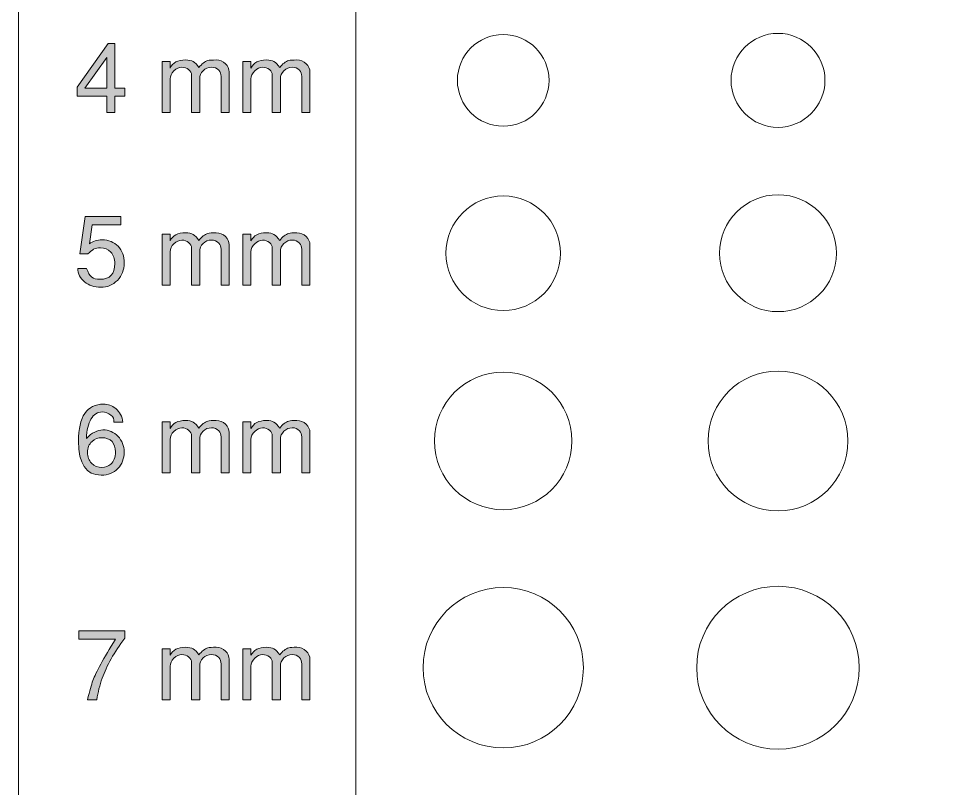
# Model space of a CAD drawing. Header units: inches. Extents: x 1.04 to 10.11, y -6.95 to -1.5.
# Drawn here: x 4.639 to 6.24, y -4.043 to -2.721 of the extents above; entities that cross this region are included whole.
import ezdxf

# ---------------------------------------------------------------- set-up
doc = ezdxf.new("R2010")
doc.units = ezdxf.units.IN
doc.header["$MEASUREMENT"] = 0
doc.layers.add('Layer 1', color=7, linetype='Continuous')

# ---------------------------------------------------------------- blocks, each defined once
blk = doc.blocks.new('block 162')
at = {"layer": 'Layer 1', "true_color": 0xed1f24}
h = blk.add_hatch(color=240, dxfattribs=at)
h.dxf.hatch_style = 2
h.paths.add_polyline_path([(4.8215, -2.8537), (4.8044, -2.8537), (4.8044, -2.8816), (4.7904, -2.8816), (4.7904, -2.8537), (4.7395, -2.8537), (4.7395, -2.8382), (4.7932, -2.7634), (4.8044, -2.7634), (4.8044, -2.8399), (4.8215, -2.8399)])
h.paths.add_polyline_path([(4.7904, -2.8399), (4.7904, -2.7871), (4.7529, -2.8399)])
h = blk.add_hatch(color=240, dxfattribs=at)
h.dxf.hatch_style = 2
edge = h.paths.add_edge_path()
edge.add_spline(control_points=[(5.0009, -2.8816), (5.0009, -2.8816), (4.9869, -2.8816), (4.9869, -2.8816), (4.9869, -2.8816), (4.9869, -2.8197), (4.9869, -2.8197), (4.9869, -2.8157), (4.9855, -2.8122), (4.9829, -2.8092), (4.9797, -2.8058), (4.9756, -2.8041), (4.9705, -2.8041), (4.9648, -2.8041), (4.9599, -2.806), (4.956, -2.81), (4.9521, -2.8139), (4.9502, -2.8186), (4.9502, -2.8239), (4.9502, -2.8239), (4.9502, -2.8816), (4.9502, -2.8816), (4.9502, -2.8816), (4.9362, -2.8816), (4.9362, -2.8816), (4.9362, -2.8816), (4.9362, -2.8177), (4.9362, -2.8177), (4.9362, -2.814), (4.9345, -2.8109), (4.9312, -2.8081), (4.9279, -2.8054), (4.924, -2.8041), (4.9195, -2.8041), (4.9149, -2.8041), (4.9104, -2.8061), (4.906, -2.8103), (4.9017, -2.8145), (4.8995, -2.8191), (4.8995, -2.8242), (4.8995, -2.8242), (4.8995, -2.8816), (4.8995, -2.8816), (4.8995, -2.8816), (4.8855, -2.8816), (4.8855, -2.8816), (4.8855, -2.8816), (4.8855, -2.7941), (4.8855, -2.7941), (4.8855, -2.7941), (4.8995, -2.7941), (4.8995, -2.7941), (4.8995, -2.7941), (4.8995, -2.8054), (4.8995, -2.8054), (4.9038, -2.7962), (4.9126, -2.7916), (4.9262, -2.7916), (4.9315, -2.7916), (4.9358, -2.7925), (4.9391, -2.7944), (4.9424, -2.7963), (4.9456, -2.7997), (4.9489, -2.8046), (4.9535, -2.7982), (4.9588, -2.7942), (4.9645, -2.7926), (4.9669, -2.7919), (4.9715, -2.7916), (4.9785, -2.7916), (4.9848, -2.7916), (4.99, -2.7937), (4.9944, -2.798), (4.9987, -2.8023), (5.0009, -2.8069), (5.0009, -2.8121), (5.0009, -2.8121), (5.0009, -2.8816), (5.0009, -2.8816)], knot_values=[0, 0, 0, 0, 1, 1, 1, 2, 2, 2, 3, 3, 3, 4, 4, 4, 5, 5, 5, 6, 6, 6, 7, 7, 7, 8, 8, 8, 9, 9, 9, 10, 10, 10, 11, 11, 11, 12, 12, 12, 13, 13, 13, 14, 14, 14, 15, 15, 15, 16, 16, 16, 17, 17, 17, 18, 18, 18, 19, 19, 19, 20, 20, 20, 21, 21, 21, 22, 22, 22, 23, 23, 23, 24, 24, 24, 25, 25, 25, 26, 26, 26, 26], degree=3, periodic=1)
h = blk.add_hatch(color=240, dxfattribs=at)
h.dxf.hatch_style = 2
edge = h.paths.add_edge_path()
edge.add_spline(control_points=[(5.1397, -2.8816), (5.1397, -2.8816), (5.1257, -2.8816), (5.1257, -2.8816), (5.1257, -2.8816), (5.1257, -2.8197), (5.1257, -2.8197), (5.1257, -2.8157), (5.1244, -2.8122), (5.1217, -2.8092), (5.1186, -2.8058), (5.1145, -2.8041), (5.1094, -2.8041), (5.1036, -2.8041), (5.0988, -2.806), (5.0949, -2.81), (5.091, -2.8139), (5.089, -2.8186), (5.089, -2.8239), (5.089, -2.8239), (5.089, -2.8816), (5.089, -2.8816), (5.089, -2.8816), (5.075, -2.8816), (5.075, -2.8816), (5.075, -2.8816), (5.075, -2.8177), (5.075, -2.8177), (5.075, -2.814), (5.0734, -2.8109), (5.07, -2.8081), (5.0667, -2.8054), (5.0628, -2.8041), (5.0584, -2.8041), (5.0537, -2.8041), (5.0492, -2.8061), (5.0449, -2.8103), (5.0405, -2.8145), (5.0384, -2.8191), (5.0384, -2.8242), (5.0384, -2.8242), (5.0384, -2.8816), (5.0384, -2.8816), (5.0384, -2.8816), (5.0244, -2.8816), (5.0244, -2.8816), (5.0244, -2.8816), (5.0244, -2.7941), (5.0244, -2.7941), (5.0244, -2.7941), (5.0384, -2.7941), (5.0384, -2.7941), (5.0384, -2.7941), (5.0384, -2.8054), (5.0384, -2.8054), (5.0426, -2.7962), (5.0515, -2.7916), (5.065, -2.7916), (5.0704, -2.7916), (5.0747, -2.7925), (5.0779, -2.7944), (5.0812, -2.7963), (5.0845, -2.7997), (5.0877, -2.8046), (5.0924, -2.7982), (5.0976, -2.7942), (5.1034, -2.7926), (5.1057, -2.7919), (5.1104, -2.7916), (5.1174, -2.7916), (5.1236, -2.7916), (5.1289, -2.7937), (5.1332, -2.798), (5.1375, -2.8023), (5.1397, -2.8069), (5.1397, -2.8121), (5.1397, -2.8121), (5.1397, -2.8816), (5.1397, -2.8816)], knot_values=[0, 0, 0, 0, 1, 1, 1, 2, 2, 2, 3, 3, 3, 4, 4, 4, 5, 5, 5, 6, 6, 6, 7, 7, 7, 8, 8, 8, 9, 9, 9, 10, 10, 10, 11, 11, 11, 12, 12, 12, 13, 13, 13, 14, 14, 14, 15, 15, 15, 16, 16, 16, 17, 17, 17, 18, 18, 18, 19, 19, 19, 20, 20, 20, 21, 21, 21, 22, 22, 22, 23, 23, 23, 24, 24, 24, 25, 25, 25, 26, 26, 26, 26], degree=3, periodic=1)
at = {"layer": 'Layer 1', "lineweight": 0}
for points in [[(4.8215, -2.8537), (4.8044, -2.8537), (4.8044, -2.8816), (4.7904, -2.8816), (4.7904, -2.8537), (4.7395, -2.8537), (4.7395, -2.8382), (4.7932, -2.7634), (4.8044, -2.7634), (4.8044, -2.8399), (4.8215, -2.8399), (4.8215, -2.8537)], [(4.7904, -2.8399), (4.7904, -2.7871), (4.7529, -2.8399), (4.7904, -2.8399)]]:
    blk.add_lwpolyline(points, dxfattribs=at)
for points in [[(5.0009, -2.8816), (5.0009, -2.8816), (4.9869, -2.8816), (4.9869, -2.8816), (4.9869, -2.8816), (4.9869, -2.8197), (4.9869, -2.8197), (4.9869, -2.8157), (4.9855, -2.8122), (4.9829, -2.8092), (4.9797, -2.8058), (4.9756, -2.8041), (4.9705, -2.8041), (4.9648, -2.8041), (4.9599, -2.806), (4.956, -2.81), (4.9521, -2.8139), (4.9502, -2.8186), (4.9502, -2.8239), (4.9502, -2.8239), (4.9502, -2.8816), (4.9502, -2.8816), (4.9502, -2.8816), (4.9362, -2.8816), (4.9362, -2.8816), (4.9362, -2.8816), (4.9362, -2.8177), (4.9362, -2.8177), (4.9362, -2.814), (4.9345, -2.8109), (4.9312, -2.8081), (4.9279, -2.8054), (4.924, -2.8041), (4.9195, -2.8041), (4.9149, -2.8041), (4.9104, -2.8061), (4.906, -2.8103), (4.9017, -2.8145), (4.8995, -2.8191), (4.8995, -2.8242), (4.8995, -2.8242), (4.8995, -2.8816), (4.8995, -2.8816), (4.8995, -2.8816), (4.8855, -2.8816), (4.8855, -2.8816), (4.8855, -2.8816), (4.8855, -2.7941), (4.8855, -2.7941), (4.8855, -2.7941), (4.8995, -2.7941), (4.8995, -2.7941), (4.8995, -2.7941), (4.8995, -2.8054), (4.8995, -2.8054), (4.9038, -2.7962), (4.9126, -2.7916), (4.9262, -2.7916), (4.9315, -2.7916), (4.9358, -2.7925), (4.9391, -2.7944), (4.9424, -2.7963), (4.9456, -2.7997), (4.9489, -2.8046), (4.9535, -2.7982), (4.9588, -2.7942), (4.9645, -2.7926), (4.9669, -2.7919), (4.9715, -2.7916), (4.9785, -2.7916), (4.9848, -2.7916), (4.99, -2.7937), (4.9944, -2.798), (4.9987, -2.8023), (5.0009, -2.8069), (5.0009, -2.8121), (5.0009, -2.8121), (5.0009, -2.8816), (5.0009, -2.8816)], [(5.1397, -2.8816), (5.1397, -2.8816), (5.1257, -2.8816), (5.1257, -2.8816), (5.1257, -2.8816), (5.1257, -2.8197), (5.1257, -2.8197), (5.1257, -2.8157), (5.1244, -2.8122), (5.1217, -2.8092), (5.1186, -2.8058), (5.1145, -2.8041), (5.1094, -2.8041), (5.1036, -2.8041), (5.0988, -2.806), (5.0949, -2.81), (5.091, -2.8139), (5.089, -2.8186), (5.089, -2.8239), (5.089, -2.8239), (5.089, -2.8816), (5.089, -2.8816), (5.089, -2.8816), (5.075, -2.8816), (5.075, -2.8816), (5.075, -2.8816), (5.075, -2.8177), (5.075, -2.8177), (5.075, -2.814), (5.0734, -2.8109), (5.07, -2.8081), (5.0667, -2.8054), (5.0628, -2.8041), (5.0584, -2.8041), (5.0537, -2.8041), (5.0492, -2.8061), (5.0449, -2.8103), (5.0405, -2.8145), (5.0384, -2.8191), (5.0384, -2.8242), (5.0384, -2.8242), (5.0384, -2.8816), (5.0384, -2.8816), (5.0384, -2.8816), (5.0244, -2.8816), (5.0244, -2.8816), (5.0244, -2.8816), (5.0244, -2.7941), (5.0244, -2.7941), (5.0244, -2.7941), (5.0384, -2.7941), (5.0384, -2.7941), (5.0384, -2.7941), (5.0384, -2.8054), (5.0384, -2.8054), (5.0426, -2.7962), (5.0515, -2.7916), (5.065, -2.7916), (5.0704, -2.7916), (5.0747, -2.7925), (5.0779, -2.7944), (5.0812, -2.7963), (5.0845, -2.7997), (5.0877, -2.8046), (5.0924, -2.7982), (5.0976, -2.7942), (5.1034, -2.7926), (5.1057, -2.7919), (5.1104, -2.7916), (5.1174, -2.7916), (5.1236, -2.7916), (5.1289, -2.7937), (5.1332, -2.798), (5.1375, -2.8023), (5.1397, -2.8069), (5.1397, -2.8121), (5.1397, -2.8121), (5.1397, -2.8816), (5.1397, -2.8816)]]:
    blk.add_open_spline(points, degree=3, knots=[0, 0, 0, 0, 1, 1, 1, 2, 2, 2, 3, 3, 3, 4, 4, 4, 5, 5, 5, 6, 6, 6, 7, 7, 7, 8, 8, 8, 9, 9, 9, 10, 10, 10, 11, 11, 11, 12, 12, 12, 13, 13, 13, 14, 14, 14, 15, 15, 15, 16, 16, 16, 17, 17, 17, 18, 18, 18, 19, 19, 19, 20, 20, 20, 21, 21, 21, 22, 22, 22, 23, 23, 23, 24, 24, 24, 25, 25, 25, 26, 26, 26, 26], dxfattribs=at)
blk = doc.blocks.new('block 161')
at = {"layer": 'Layer 1'}
blk.add_blockref('block 162', (0, 0), dxfattribs=at)
blk = doc.blocks.new('block 163')
at = {"layer": 'Layer 1', "lineweight": 0}
blk.add_open_spline([(6.0249, -2.8266), (6.0249, -2.7821), (5.9887, -2.7459), (5.9442, -2.7459), (5.8996, -2.7459), (5.8635, -2.7821), (5.8635, -2.8266), (5.8635, -2.8712), (5.8996, -2.9073), (5.9442, -2.9073), (5.9887, -2.9073), (6.0249, -2.8712), (6.0249, -2.8266)], degree=3, knots=[0, 0, 0, 0, 1, 1, 1, 2, 2, 2, 3, 3, 3, 4, 4, 4, 4], dxfattribs=at)
blk = doc.blocks.new('block 164')
at = {"layer": 'Layer 1', "lineweight": 0}
blk.add_open_spline([(5.5506, -2.8266), (5.5506, -2.7831), (5.5154, -2.7479), (5.4719, -2.7479), (5.4284, -2.7479), (5.3932, -2.7831), (5.3932, -2.8266), (5.3932, -2.8701), (5.4284, -2.9054), (5.4719, -2.9054), (5.5154, -2.9054), (5.5506, -2.8701), (5.5506, -2.8266)], degree=3, knots=[0, 0, 0, 0, 1, 1, 1, 2, 2, 2, 3, 3, 3, 4, 4, 4, 4], dxfattribs=at)
blk = doc.blocks.new('block 174')
at = {"layer": 'Layer 1', "true_color": 0xed1f24}
h = blk.add_hatch(color=240, dxfattribs=at)
h.dxf.hatch_style = 2
edge = h.paths.add_edge_path()
edge.add_spline(control_points=[(4.8205, -3.1406), (4.8205, -3.1522), (4.8166, -3.162), (4.8088, -3.1701), (4.801, -3.1781), (4.7915, -3.1821), (4.7804, -3.1821), (4.7691, -3.1821), (4.7598, -3.179), (4.7524, -3.1728), (4.7449, -3.1666), (4.741, -3.1588), (4.7407, -3.1495), (4.7407, -3.1495), (4.7557, -3.1495), (4.7557, -3.1495), (4.7583, -3.1568), (4.7612, -3.1618), (4.7646, -3.1644), (4.768, -3.167), (4.7729, -3.1683), (4.7792, -3.1683), (4.7959, -3.1683), (4.8042, -3.1592), (4.8042, -3.141), (4.8042, -3.133), (4.8019, -3.1265), (4.7974, -3.1216), (4.7928, -3.1166), (4.787, -3.1141), (4.78, -3.1141), (4.7753, -3.1141), (4.7712, -3.115), (4.7679, -3.1168), (4.7652, -3.1181), (4.7618, -3.1208), (4.7577, -3.1248), (4.7577, -3.1248), (4.7444, -3.1248), (4.7444, -3.1248), (4.7444, -3.1248), (4.7534, -3.0603), (4.7534, -3.0603), (4.7534, -3.0603), (4.8145, -3.0603), (4.8145, -3.0603), (4.8145, -3.0603), (4.8145, -3.075), (4.8145, -3.075), (4.8145, -3.075), (4.7653, -3.075), (4.7653, -3.075), (4.7653, -3.075), (4.7606, -3.1076), (4.7606, -3.1076), (4.7663, -3.1029), (4.7736, -3.1005), (4.7824, -3.1005), (4.7938, -3.1005), (4.803, -3.1042), (4.81, -3.1116), (4.817, -3.119), (4.8205, -3.1286), (4.8205, -3.1406)], knot_values=[0, 0, 0, 0, 1, 1, 1, 2, 2, 2, 3, 3, 3, 4, 4, 4, 5, 5, 5, 6, 6, 6, 7, 7, 7, 8, 8, 8, 9, 9, 9, 10, 10, 10, 11, 11, 11, 12, 12, 12, 13, 13, 13, 14, 14, 14, 15, 15, 15, 16, 16, 16, 17, 17, 17, 18, 18, 18, 19, 19, 19, 20, 20, 20, 21, 21, 21, 21], degree=3, periodic=1)
h = blk.add_hatch(color=240, dxfattribs=at)
h.dxf.hatch_style = 2
edge = h.paths.add_edge_path()
edge.add_spline(control_points=[(5.0009, -3.1785), (5.0009, -3.1785), (4.9869, -3.1785), (4.9869, -3.1785), (4.9869, -3.1785), (4.9869, -3.1166), (4.9869, -3.1166), (4.9869, -3.1126), (4.9855, -3.1091), (4.9829, -3.1061), (4.9797, -3.1027), (4.9756, -3.101), (4.9705, -3.101), (4.9648, -3.101), (4.9599, -3.1029), (4.956, -3.1069), (4.9521, -3.1108), (4.9502, -3.1155), (4.9502, -3.1208), (4.9502, -3.1208), (4.9502, -3.1785), (4.9502, -3.1785), (4.9502, -3.1785), (4.9362, -3.1785), (4.9362, -3.1785), (4.9362, -3.1785), (4.9362, -3.1146), (4.9362, -3.1146), (4.9362, -3.111), (4.9345, -3.1078), (4.9312, -3.105), (4.9279, -3.1023), (4.924, -3.101), (4.9195, -3.101), (4.9149, -3.101), (4.9104, -3.1031), (4.906, -3.1072), (4.9017, -3.1114), (4.8995, -3.116), (4.8995, -3.1211), (4.8995, -3.1211), (4.8995, -3.1785), (4.8995, -3.1785), (4.8995, -3.1785), (4.8855, -3.1785), (4.8855, -3.1785), (4.8855, -3.1785), (4.8855, -3.091), (4.8855, -3.091), (4.8855, -3.091), (4.8995, -3.091), (4.8995, -3.091), (4.8995, -3.091), (4.8995, -3.1023), (4.8995, -3.1023), (4.9038, -3.0931), (4.9126, -3.0885), (4.9262, -3.0885), (4.9315, -3.0885), (4.9358, -3.0894), (4.9391, -3.0913), (4.9424, -3.0932), (4.9456, -3.0966), (4.9489, -3.1015), (4.9535, -3.0951), (4.9588, -3.0911), (4.9645, -3.0895), (4.9669, -3.0888), (4.9715, -3.0885), (4.9785, -3.0885), (4.9848, -3.0885), (4.99, -3.0906), (4.9944, -3.0949), (4.9987, -3.0992), (5.0009, -3.1039), (5.0009, -3.109), (5.0009, -3.109), (5.0009, -3.1785), (5.0009, -3.1785)], knot_values=[0, 0, 0, 0, 1, 1, 1, 2, 2, 2, 3, 3, 3, 4, 4, 4, 5, 5, 5, 6, 6, 6, 7, 7, 7, 8, 8, 8, 9, 9, 9, 10, 10, 10, 11, 11, 11, 12, 12, 12, 13, 13, 13, 14, 14, 14, 15, 15, 15, 16, 16, 16, 17, 17, 17, 18, 18, 18, 19, 19, 19, 20, 20, 20, 21, 21, 21, 22, 22, 22, 23, 23, 23, 24, 24, 24, 25, 25, 25, 26, 26, 26, 26], degree=3, periodic=1)
h = blk.add_hatch(color=240, dxfattribs=at)
h.dxf.hatch_style = 2
edge = h.paths.add_edge_path()
edge.add_spline(control_points=[(5.1397, -3.1785), (5.1397, -3.1785), (5.1257, -3.1785), (5.1257, -3.1785), (5.1257, -3.1785), (5.1257, -3.1166), (5.1257, -3.1166), (5.1257, -3.1126), (5.1244, -3.1091), (5.1217, -3.1061), (5.1186, -3.1027), (5.1145, -3.101), (5.1094, -3.101), (5.1036, -3.101), (5.0988, -3.1029), (5.0949, -3.1069), (5.091, -3.1108), (5.089, -3.1155), (5.089, -3.1208), (5.089, -3.1208), (5.089, -3.1785), (5.089, -3.1785), (5.089, -3.1785), (5.075, -3.1785), (5.075, -3.1785), (5.075, -3.1785), (5.075, -3.1146), (5.075, -3.1146), (5.075, -3.111), (5.0734, -3.1078), (5.07, -3.105), (5.0667, -3.1023), (5.0628, -3.101), (5.0584, -3.101), (5.0537, -3.101), (5.0492, -3.1031), (5.0449, -3.1072), (5.0405, -3.1114), (5.0384, -3.116), (5.0384, -3.1211), (5.0384, -3.1211), (5.0384, -3.1785), (5.0384, -3.1785), (5.0384, -3.1785), (5.0244, -3.1785), (5.0244, -3.1785), (5.0244, -3.1785), (5.0244, -3.091), (5.0244, -3.091), (5.0244, -3.091), (5.0384, -3.091), (5.0384, -3.091), (5.0384, -3.091), (5.0384, -3.1023), (5.0384, -3.1023), (5.0426, -3.0931), (5.0515, -3.0885), (5.065, -3.0885), (5.0704, -3.0885), (5.0747, -3.0894), (5.0779, -3.0913), (5.0812, -3.0932), (5.0845, -3.0966), (5.0877, -3.1015), (5.0924, -3.0951), (5.0976, -3.0911), (5.1034, -3.0895), (5.1057, -3.0888), (5.1104, -3.0885), (5.1174, -3.0885), (5.1236, -3.0885), (5.1289, -3.0906), (5.1332, -3.0949), (5.1375, -3.0992), (5.1397, -3.1039), (5.1397, -3.109), (5.1397, -3.109), (5.1397, -3.1785), (5.1397, -3.1785)], knot_values=[0, 0, 0, 0, 1, 1, 1, 2, 2, 2, 3, 3, 3, 4, 4, 4, 5, 5, 5, 6, 6, 6, 7, 7, 7, 8, 8, 8, 9, 9, 9, 10, 10, 10, 11, 11, 11, 12, 12, 12, 13, 13, 13, 14, 14, 14, 15, 15, 15, 16, 16, 16, 17, 17, 17, 18, 18, 18, 19, 19, 19, 20, 20, 20, 21, 21, 21, 22, 22, 22, 23, 23, 23, 24, 24, 24, 25, 25, 25, 26, 26, 26, 26], degree=3, periodic=1)
at = {"layer": 'Layer 1', "lineweight": 0}
for points, knots in [([(4.8205, -3.1406), (4.8205, -3.1522), (4.8166, -3.162), (4.8088, -3.1701), (4.801, -3.1781), (4.7915, -3.1821), (4.7804, -3.1821), (4.7691, -3.1821), (4.7598, -3.179), (4.7524, -3.1728), (4.7449, -3.1666), (4.741, -3.1588), (4.7407, -3.1495), (4.7407, -3.1495), (4.7557, -3.1495), (4.7557, -3.1495), (4.7583, -3.1568), (4.7612, -3.1618), (4.7646, -3.1644), (4.768, -3.167), (4.7729, -3.1683), (4.7792, -3.1683), (4.7959, -3.1683), (4.8042, -3.1592), (4.8042, -3.141), (4.8042, -3.133), (4.8019, -3.1265), (4.7974, -3.1216), (4.7928, -3.1166), (4.787, -3.1141), (4.78, -3.1141), (4.7753, -3.1141), (4.7712, -3.115), (4.7679, -3.1168), (4.7652, -3.1181), (4.7618, -3.1208), (4.7577, -3.1248), (4.7577, -3.1248), (4.7444, -3.1248), (4.7444, -3.1248), (4.7444, -3.1248), (4.7534, -3.0603), (4.7534, -3.0603), (4.7534, -3.0603), (4.8145, -3.0603), (4.8145, -3.0603), (4.8145, -3.0603), (4.8145, -3.075), (4.8145, -3.075), (4.8145, -3.075), (4.7653, -3.075), (4.7653, -3.075), (4.7653, -3.075), (4.7606, -3.1076), (4.7606, -3.1076), (4.7663, -3.1029), (4.7736, -3.1005), (4.7824, -3.1005), (4.7938, -3.1005), (4.803, -3.1042), (4.81, -3.1116), (4.817, -3.119), (4.8205, -3.1286), (4.8205, -3.1406)], [0, 0, 0, 0, 1, 1, 1, 2, 2, 2, 3, 3, 3, 4, 4, 4, 5, 5, 5, 6, 6, 6, 7, 7, 7, 8, 8, 8, 9, 9, 9, 10, 10, 10, 11, 11, 11, 12, 12, 12, 13, 13, 13, 14, 14, 14, 15, 15, 15, 16, 16, 16, 17, 17, 17, 18, 18, 18, 19, 19, 19, 20, 20, 20, 21, 21, 21, 21]), ([(5.0009, -3.1785), (5.0009, -3.1785), (4.9869, -3.1785), (4.9869, -3.1785), (4.9869, -3.1785), (4.9869, -3.1166), (4.9869, -3.1166), (4.9869, -3.1126), (4.9855, -3.1091), (4.9829, -3.1061), (4.9797, -3.1027), (4.9756, -3.101), (4.9705, -3.101), (4.9648, -3.101), (4.9599, -3.1029), (4.956, -3.1069), (4.9521, -3.1108), (4.9502, -3.1155), (4.9502, -3.1208), (4.9502, -3.1208), (4.9502, -3.1785), (4.9502, -3.1785), (4.9502, -3.1785), (4.9362, -3.1785), (4.9362, -3.1785), (4.9362, -3.1785), (4.9362, -3.1146), (4.9362, -3.1146), (4.9362, -3.111), (4.9345, -3.1078), (4.9312, -3.105), (4.9279, -3.1023), (4.924, -3.101), (4.9195, -3.101), (4.9149, -3.101), (4.9104, -3.1031), (4.906, -3.1072), (4.9017, -3.1114), (4.8995, -3.116), (4.8995, -3.1211), (4.8995, -3.1211), (4.8995, -3.1785), (4.8995, -3.1785), (4.8995, -3.1785), (4.8855, -3.1785), (4.8855, -3.1785), (4.8855, -3.1785), (4.8855, -3.091), (4.8855, -3.091), (4.8855, -3.091), (4.8995, -3.091), (4.8995, -3.091), (4.8995, -3.091), (4.8995, -3.1023), (4.8995, -3.1023), (4.9038, -3.0931), (4.9126, -3.0885), (4.9262, -3.0885), (4.9315, -3.0885), (4.9358, -3.0894), (4.9391, -3.0913), (4.9424, -3.0932), (4.9456, -3.0966), (4.9489, -3.1015), (4.9535, -3.0951), (4.9588, -3.0911), (4.9645, -3.0895), (4.9669, -3.0888), (4.9715, -3.0885), (4.9785, -3.0885), (4.9848, -3.0885), (4.99, -3.0906), (4.9944, -3.0949), (4.9987, -3.0992), (5.0009, -3.1039), (5.0009, -3.109), (5.0009, -3.109), (5.0009, -3.1785), (5.0009, -3.1785)], [0, 0, 0, 0, 1, 1, 1, 2, 2, 2, 3, 3, 3, 4, 4, 4, 5, 5, 5, 6, 6, 6, 7, 7, 7, 8, 8, 8, 9, 9, 9, 10, 10, 10, 11, 11, 11, 12, 12, 12, 13, 13, 13, 14, 14, 14, 15, 15, 15, 16, 16, 16, 17, 17, 17, 18, 18, 18, 19, 19, 19, 20, 20, 20, 21, 21, 21, 22, 22, 22, 23, 23, 23, 24, 24, 24, 25, 25, 25, 26, 26, 26, 26]), ([(5.1397, -3.1785), (5.1397, -3.1785), (5.1257, -3.1785), (5.1257, -3.1785), (5.1257, -3.1785), (5.1257, -3.1166), (5.1257, -3.1166), (5.1257, -3.1126), (5.1244, -3.1091), (5.1217, -3.1061), (5.1186, -3.1027), (5.1145, -3.101), (5.1094, -3.101), (5.1036, -3.101), (5.0988, -3.1029), (5.0949, -3.1069), (5.091, -3.1108), (5.089, -3.1155), (5.089, -3.1208), (5.089, -3.1208), (5.089, -3.1785), (5.089, -3.1785), (5.089, -3.1785), (5.075, -3.1785), (5.075, -3.1785), (5.075, -3.1785), (5.075, -3.1146), (5.075, -3.1146), (5.075, -3.111), (5.0734, -3.1078), (5.07, -3.105), (5.0667, -3.1023), (5.0628, -3.101), (5.0584, -3.101), (5.0537, -3.101), (5.0492, -3.1031), (5.0449, -3.1072), (5.0405, -3.1114), (5.0384, -3.116), (5.0384, -3.1211), (5.0384, -3.1211), (5.0384, -3.1785), (5.0384, -3.1785), (5.0384, -3.1785), (5.0244, -3.1785), (5.0244, -3.1785), (5.0244, -3.1785), (5.0244, -3.091), (5.0244, -3.091), (5.0244, -3.091), (5.0384, -3.091), (5.0384, -3.091), (5.0384, -3.091), (5.0384, -3.1023), (5.0384, -3.1023), (5.0426, -3.0931), (5.0515, -3.0885), (5.065, -3.0885), (5.0704, -3.0885), (5.0747, -3.0894), (5.0779, -3.0913), (5.0812, -3.0932), (5.0845, -3.0966), (5.0877, -3.1015), (5.0924, -3.0951), (5.0976, -3.0911), (5.1034, -3.0895), (5.1057, -3.0888), (5.1104, -3.0885), (5.1174, -3.0885), (5.1236, -3.0885), (5.1289, -3.0906), (5.1332, -3.0949), (5.1375, -3.0992), (5.1397, -3.1039), (5.1397, -3.109), (5.1397, -3.109), (5.1397, -3.1785), (5.1397, -3.1785)], [0, 0, 0, 0, 1, 1, 1, 2, 2, 2, 3, 3, 3, 4, 4, 4, 5, 5, 5, 6, 6, 6, 7, 7, 7, 8, 8, 8, 9, 9, 9, 10, 10, 10, 11, 11, 11, 12, 12, 12, 13, 13, 13, 14, 14, 14, 15, 15, 15, 16, 16, 16, 17, 17, 17, 18, 18, 18, 19, 19, 19, 20, 20, 20, 21, 21, 21, 22, 22, 22, 23, 23, 23, 24, 24, 24, 25, 25, 25, 26, 26, 26, 26])]:
    blk.add_open_spline(points, degree=3, knots=knots, dxfattribs=at)
blk = doc.blocks.new('block 173')
at = {"layer": 'Layer 1'}
blk.add_blockref('block 174', (0, 0), dxfattribs=at)
blk = doc.blocks.new('block 175')
at = {"layer": 'Layer 1', "lineweight": 0}
blk.add_open_spline([(6.0446, -3.1236), (6.0446, -3.0681), (5.9996, -3.0232), (5.9442, -3.0232), (5.8887, -3.0232), (5.8438, -3.0681), (5.8438, -3.1236), (5.8438, -3.179), (5.8887, -3.2239), (5.9442, -3.2239), (5.9996, -3.2239), (6.0446, -3.179), (6.0446, -3.1236)], degree=3, knots=[0, 0, 0, 0, 1, 1, 1, 2, 2, 2, 3, 3, 3, 4, 4, 4, 4], dxfattribs=at)
blk = doc.blocks.new('block 176')
at = {"layer": 'Layer 1', "lineweight": 0}
blk.add_open_spline([(5.5703, -3.1236), (5.5703, -3.0692), (5.5262, -3.0251), (5.4719, -3.0251), (5.4175, -3.0251), (5.3735, -3.0692), (5.3735, -3.1236), (5.3735, -3.1779), (5.4175, -3.222), (5.4719, -3.222), (5.5262, -3.222), (5.5703, -3.1779), (5.5703, -3.1236)], degree=3, knots=[0, 0, 0, 0, 1, 1, 1, 2, 2, 2, 3, 3, 3, 4, 4, 4, 4], dxfattribs=at)
blk = doc.blocks.new('block 186')
at = {"layer": 'Layer 1', "true_color": 0xed1f24}
h = blk.add_hatch(color=240, dxfattribs=at)
h.dxf.hatch_style = 2
edge = h.paths.add_edge_path()
edge.add_spline(control_points=[(4.8204, -3.4647), (4.8204, -3.4764), (4.8168, -3.4859), (4.8097, -3.4932), (4.8025, -3.5009), (4.7929, -3.5047), (4.781, -3.5047), (4.7549, -3.5047), (4.7419, -3.4853), (4.7419, -3.4465), (4.7419, -3.404), (4.7563, -3.3827), (4.7852, -3.3827), (4.7926, -3.3827), (4.7995, -3.3853), (4.8059, -3.3905), (4.8129, -3.3964), (4.817, -3.4041), (4.8182, -3.4135), (4.8182, -3.4135), (4.8029, -3.4135), (4.8029, -3.4135), (4.8035, -3.409), (4.8017, -3.405), (4.7975, -3.4015), (4.7932, -3.398), (4.7883, -3.3962), (4.7829, -3.3962), (4.7748, -3.3962), (4.7683, -3.4002), (4.7634, -3.4083), (4.7586, -3.4163), (4.7559, -3.4274), (4.7554, -3.4415), (4.765, -3.4319), (4.7745, -3.427), (4.7839, -3.427), (4.794, -3.427), (4.8026, -3.4307), (4.8097, -3.438), (4.8168, -3.4454), (4.8204, -3.4543), (4.8204, -3.4647)], knot_values=[0, 0, 0, 0, 1, 1, 1, 2, 2, 2, 3, 3, 3, 4, 4, 4, 5, 5, 5, 6, 6, 6, 7, 7, 7, 8, 8, 8, 9, 9, 9, 10, 10, 10, 11, 11, 11, 12, 12, 12, 13, 13, 13, 14, 14, 14, 14], degree=3, periodic=1)
edge = h.paths.add_edge_path()
edge.add_spline(control_points=[(4.8055, -3.4649), (4.8055, -3.4574), (4.8036, -3.4515), (4.7997, -3.4472), (4.7954, -3.4427), (4.7895, -3.4404), (4.782, -3.4404), (4.7755, -3.4404), (4.7699, -3.4425), (4.7652, -3.4469), (4.76, -3.4517), (4.7574, -3.4579), (4.7574, -3.4657), (4.7574, -3.4732), (4.7597, -3.4793), (4.7645, -3.4842), (4.7692, -3.4891), (4.7752, -3.4915), (4.7823, -3.4915), (4.7881, -3.4915), (4.7931, -3.4897), (4.7973, -3.4859), (4.8028, -3.4812), (4.8055, -3.4742), (4.8055, -3.4649)], knot_values=[0, 0, 0, 0, 1, 1, 1, 2, 2, 2, 3, 3, 3, 4, 4, 4, 5, 5, 5, 6, 6, 6, 7, 7, 7, 8, 8, 8, 8], degree=3, periodic=1)
h = blk.add_hatch(color=240, dxfattribs=at)
h.dxf.hatch_style = 2
edge = h.paths.add_edge_path()
edge.add_spline(control_points=[(5.0009, -3.5009), (5.0009, -3.5009), (4.9869, -3.5009), (4.9869, -3.5009), (4.9869, -3.5009), (4.9869, -3.439), (4.9869, -3.439), (4.9869, -3.435), (4.9855, -3.4315), (4.9829, -3.4285), (4.9797, -3.4251), (4.9756, -3.4234), (4.9705, -3.4234), (4.9648, -3.4234), (4.9599, -3.4253), (4.956, -3.4293), (4.9521, -3.4332), (4.9502, -3.4379), (4.9502, -3.4432), (4.9502, -3.4432), (4.9502, -3.5009), (4.9502, -3.5009), (4.9502, -3.5009), (4.9362, -3.5009), (4.9362, -3.5009), (4.9362, -3.5009), (4.9362, -3.437), (4.9362, -3.437), (4.9362, -3.4334), (4.9345, -3.4302), (4.9312, -3.4274), (4.9279, -3.4247), (4.924, -3.4234), (4.9195, -3.4234), (4.9149, -3.4234), (4.9104, -3.4255), (4.906, -3.4296), (4.9017, -3.4338), (4.8995, -3.4384), (4.8995, -3.4435), (4.8995, -3.4435), (4.8995, -3.5009), (4.8995, -3.5009), (4.8995, -3.5009), (4.8855, -3.5009), (4.8855, -3.5009), (4.8855, -3.5009), (4.8855, -3.4134), (4.8855, -3.4134), (4.8855, -3.4134), (4.8995, -3.4134), (4.8995, -3.4134), (4.8995, -3.4134), (4.8995, -3.4247), (4.8995, -3.4247), (4.9038, -3.4155), (4.9126, -3.4109), (4.9262, -3.4109), (4.9315, -3.4109), (4.9358, -3.4118), (4.9391, -3.4137), (4.9424, -3.4156), (4.9456, -3.419), (4.9489, -3.4239), (4.9535, -3.4175), (4.9588, -3.4135), (4.9645, -3.4119), (4.9669, -3.4112), (4.9715, -3.4109), (4.9785, -3.4109), (4.9848, -3.4109), (4.99, -3.413), (4.9944, -3.4173), (4.9987, -3.4216), (5.0009, -3.4263), (5.0009, -3.4314), (5.0009, -3.4314), (5.0009, -3.5009), (5.0009, -3.5009)], knot_values=[0, 0, 0, 0, 1, 1, 1, 2, 2, 2, 3, 3, 3, 4, 4, 4, 5, 5, 5, 6, 6, 6, 7, 7, 7, 8, 8, 8, 9, 9, 9, 10, 10, 10, 11, 11, 11, 12, 12, 12, 13, 13, 13, 14, 14, 14, 15, 15, 15, 16, 16, 16, 17, 17, 17, 18, 18, 18, 19, 19, 19, 20, 20, 20, 21, 21, 21, 22, 22, 22, 23, 23, 23, 24, 24, 24, 25, 25, 25, 26, 26, 26, 26], degree=3, periodic=1)
h = blk.add_hatch(color=240, dxfattribs=at)
h.dxf.hatch_style = 2
edge = h.paths.add_edge_path()
edge.add_spline(control_points=[(5.1397, -3.5009), (5.1397, -3.5009), (5.1257, -3.5009), (5.1257, -3.5009), (5.1257, -3.5009), (5.1257, -3.439), (5.1257, -3.439), (5.1257, -3.435), (5.1244, -3.4315), (5.1217, -3.4285), (5.1186, -3.4251), (5.1145, -3.4234), (5.1094, -3.4234), (5.1036, -3.4234), (5.0988, -3.4253), (5.0949, -3.4293), (5.091, -3.4332), (5.089, -3.4379), (5.089, -3.4432), (5.089, -3.4432), (5.089, -3.5009), (5.089, -3.5009), (5.089, -3.5009), (5.075, -3.5009), (5.075, -3.5009), (5.075, -3.5009), (5.075, -3.437), (5.075, -3.437), (5.075, -3.4334), (5.0734, -3.4302), (5.07, -3.4274), (5.0667, -3.4247), (5.0628, -3.4234), (5.0584, -3.4234), (5.0537, -3.4234), (5.0492, -3.4255), (5.0449, -3.4296), (5.0405, -3.4338), (5.0384, -3.4384), (5.0384, -3.4435), (5.0384, -3.4435), (5.0384, -3.5009), (5.0384, -3.5009), (5.0384, -3.5009), (5.0244, -3.5009), (5.0244, -3.5009), (5.0244, -3.5009), (5.0244, -3.4134), (5.0244, -3.4134), (5.0244, -3.4134), (5.0384, -3.4134), (5.0384, -3.4134), (5.0384, -3.4134), (5.0384, -3.4247), (5.0384, -3.4247), (5.0426, -3.4155), (5.0515, -3.4109), (5.065, -3.4109), (5.0704, -3.4109), (5.0747, -3.4118), (5.0779, -3.4137), (5.0812, -3.4156), (5.0845, -3.419), (5.0877, -3.4239), (5.0924, -3.4175), (5.0976, -3.4135), (5.1034, -3.4119), (5.1057, -3.4112), (5.1104, -3.4109), (5.1174, -3.4109), (5.1236, -3.4109), (5.1289, -3.413), (5.1332, -3.4173), (5.1375, -3.4216), (5.1397, -3.4263), (5.1397, -3.4314), (5.1397, -3.4314), (5.1397, -3.5009), (5.1397, -3.5009)], knot_values=[0, 0, 0, 0, 1, 1, 1, 2, 2, 2, 3, 3, 3, 4, 4, 4, 5, 5, 5, 6, 6, 6, 7, 7, 7, 8, 8, 8, 9, 9, 9, 10, 10, 10, 11, 11, 11, 12, 12, 12, 13, 13, 13, 14, 14, 14, 15, 15, 15, 16, 16, 16, 17, 17, 17, 18, 18, 18, 19, 19, 19, 20, 20, 20, 21, 21, 21, 22, 22, 22, 23, 23, 23, 24, 24, 24, 25, 25, 25, 26, 26, 26, 26], degree=3, periodic=1)
at = {"layer": 'Layer 1', "lineweight": 0}
for points, knots in [([(4.8204, -3.4647), (4.8204, -3.4764), (4.8168, -3.4859), (4.8097, -3.4932), (4.8025, -3.5009), (4.7929, -3.5047), (4.781, -3.5047), (4.7549, -3.5047), (4.7419, -3.4853), (4.7419, -3.4465), (4.7419, -3.404), (4.7563, -3.3827), (4.7852, -3.3827), (4.7926, -3.3827), (4.7995, -3.3853), (4.8059, -3.3905), (4.8129, -3.3964), (4.817, -3.4041), (4.8182, -3.4135), (4.8182, -3.4135), (4.8029, -3.4135), (4.8029, -3.4135), (4.8035, -3.409), (4.8017, -3.405), (4.7975, -3.4015), (4.7932, -3.398), (4.7883, -3.3962), (4.7829, -3.3962), (4.7748, -3.3962), (4.7683, -3.4002), (4.7634, -3.4083), (4.7586, -3.4163), (4.7559, -3.4274), (4.7554, -3.4415), (4.765, -3.4319), (4.7745, -3.427), (4.7839, -3.427), (4.794, -3.427), (4.8026, -3.4307), (4.8097, -3.438), (4.8168, -3.4454), (4.8204, -3.4543), (4.8204, -3.4647)], [0, 0, 0, 0, 1, 1, 1, 2, 2, 2, 3, 3, 3, 4, 4, 4, 5, 5, 5, 6, 6, 6, 7, 7, 7, 8, 8, 8, 9, 9, 9, 10, 10, 10, 11, 11, 11, 12, 12, 12, 13, 13, 13, 14, 14, 14, 14]), ([(5.0009, -3.5009), (5.0009, -3.5009), (4.9869, -3.5009), (4.9869, -3.5009), (4.9869, -3.5009), (4.9869, -3.439), (4.9869, -3.439), (4.9869, -3.435), (4.9855, -3.4315), (4.9829, -3.4285), (4.9797, -3.4251), (4.9756, -3.4234), (4.9705, -3.4234), (4.9648, -3.4234), (4.9599, -3.4253), (4.956, -3.4293), (4.9521, -3.4332), (4.9502, -3.4379), (4.9502, -3.4432), (4.9502, -3.4432), (4.9502, -3.5009), (4.9502, -3.5009), (4.9502, -3.5009), (4.9362, -3.5009), (4.9362, -3.5009), (4.9362, -3.5009), (4.9362, -3.437), (4.9362, -3.437), (4.9362, -3.4334), (4.9345, -3.4302), (4.9312, -3.4274), (4.9279, -3.4247), (4.924, -3.4234), (4.9195, -3.4234), (4.9149, -3.4234), (4.9104, -3.4255), (4.906, -3.4296), (4.9017, -3.4338), (4.8995, -3.4384), (4.8995, -3.4435), (4.8995, -3.4435), (4.8995, -3.5009), (4.8995, -3.5009), (4.8995, -3.5009), (4.8855, -3.5009), (4.8855, -3.5009), (4.8855, -3.5009), (4.8855, -3.4134), (4.8855, -3.4134), (4.8855, -3.4134), (4.8995, -3.4134), (4.8995, -3.4134), (4.8995, -3.4134), (4.8995, -3.4247), (4.8995, -3.4247), (4.9038, -3.4155), (4.9126, -3.4109), (4.9262, -3.4109), (4.9315, -3.4109), (4.9358, -3.4118), (4.9391, -3.4137), (4.9424, -3.4156), (4.9456, -3.419), (4.9489, -3.4239), (4.9535, -3.4175), (4.9588, -3.4135), (4.9645, -3.4119), (4.9669, -3.4112), (4.9715, -3.4109), (4.9785, -3.4109), (4.9848, -3.4109), (4.99, -3.413), (4.9944, -3.4173), (4.9987, -3.4216), (5.0009, -3.4263), (5.0009, -3.4314), (5.0009, -3.4314), (5.0009, -3.5009), (5.0009, -3.5009)], [0, 0, 0, 0, 1, 1, 1, 2, 2, 2, 3, 3, 3, 4, 4, 4, 5, 5, 5, 6, 6, 6, 7, 7, 7, 8, 8, 8, 9, 9, 9, 10, 10, 10, 11, 11, 11, 12, 12, 12, 13, 13, 13, 14, 14, 14, 15, 15, 15, 16, 16, 16, 17, 17, 17, 18, 18, 18, 19, 19, 19, 20, 20, 20, 21, 21, 21, 22, 22, 22, 23, 23, 23, 24, 24, 24, 25, 25, 25, 26, 26, 26, 26]), ([(5.1397, -3.5009), (5.1397, -3.5009), (5.1257, -3.5009), (5.1257, -3.5009), (5.1257, -3.5009), (5.1257, -3.439), (5.1257, -3.439), (5.1257, -3.435), (5.1244, -3.4315), (5.1217, -3.4285), (5.1186, -3.4251), (5.1145, -3.4234), (5.1094, -3.4234), (5.1036, -3.4234), (5.0988, -3.4253), (5.0949, -3.4293), (5.091, -3.4332), (5.089, -3.4379), (5.089, -3.4432), (5.089, -3.4432), (5.089, -3.5009), (5.089, -3.5009), (5.089, -3.5009), (5.075, -3.5009), (5.075, -3.5009), (5.075, -3.5009), (5.075, -3.437), (5.075, -3.437), (5.075, -3.4334), (5.0734, -3.4302), (5.07, -3.4274), (5.0667, -3.4247), (5.0628, -3.4234), (5.0584, -3.4234), (5.0537, -3.4234), (5.0492, -3.4255), (5.0449, -3.4296), (5.0405, -3.4338), (5.0384, -3.4384), (5.0384, -3.4435), (5.0384, -3.4435), (5.0384, -3.5009), (5.0384, -3.5009), (5.0384, -3.5009), (5.0244, -3.5009), (5.0244, -3.5009), (5.0244, -3.5009), (5.0244, -3.4134), (5.0244, -3.4134), (5.0244, -3.4134), (5.0384, -3.4134), (5.0384, -3.4134), (5.0384, -3.4134), (5.0384, -3.4247), (5.0384, -3.4247), (5.0426, -3.4155), (5.0515, -3.4109), (5.065, -3.4109), (5.0704, -3.4109), (5.0747, -3.4118), (5.0779, -3.4137), (5.0812, -3.4156), (5.0845, -3.419), (5.0877, -3.4239), (5.0924, -3.4175), (5.0976, -3.4135), (5.1034, -3.4119), (5.1057, -3.4112), (5.1104, -3.4109), (5.1174, -3.4109), (5.1236, -3.4109), (5.1289, -3.413), (5.1332, -3.4173), (5.1375, -3.4216), (5.1397, -3.4263), (5.1397, -3.4314), (5.1397, -3.4314), (5.1397, -3.5009), (5.1397, -3.5009)], [0, 0, 0, 0, 1, 1, 1, 2, 2, 2, 3, 3, 3, 4, 4, 4, 5, 5, 5, 6, 6, 6, 7, 7, 7, 8, 8, 8, 9, 9, 9, 10, 10, 10, 11, 11, 11, 12, 12, 12, 13, 13, 13, 14, 14, 14, 15, 15, 15, 16, 16, 16, 17, 17, 17, 18, 18, 18, 19, 19, 19, 20, 20, 20, 21, 21, 21, 22, 22, 22, 23, 23, 23, 24, 24, 24, 25, 25, 25, 26, 26, 26, 26]), ([(4.8055, -3.4649), (4.8055, -3.4574), (4.8036, -3.4515), (4.7997, -3.4472), (4.7954, -3.4427), (4.7895, -3.4404), (4.782, -3.4404), (4.7755, -3.4404), (4.7699, -3.4425), (4.7652, -3.4469), (4.76, -3.4517), (4.7574, -3.4579), (4.7574, -3.4657), (4.7574, -3.4732), (4.7597, -3.4793), (4.7645, -3.4842), (4.7692, -3.4891), (4.7752, -3.4915), (4.7823, -3.4915), (4.7881, -3.4915), (4.7931, -3.4897), (4.7973, -3.4859), (4.8028, -3.4812), (4.8055, -3.4742), (4.8055, -3.4649)], [0, 0, 0, 0, 1, 1, 1, 2, 2, 2, 3, 3, 3, 4, 4, 4, 5, 5, 5, 6, 6, 6, 7, 7, 7, 8, 8, 8, 8])]:
    blk.add_open_spline(points, degree=3, knots=knots, dxfattribs=at)
blk = doc.blocks.new('block 185')
at = {"layer": 'Layer 1'}
blk.add_blockref('block 186', (0, 0), dxfattribs=at)
blk = doc.blocks.new('block 187')
at = {"layer": 'Layer 1', "lineweight": 0}
blk.add_open_spline([(6.0643, -3.446), (6.0643, -3.3796), (6.0105, -3.3259), (5.9442, -3.3259), (5.8778, -3.3259), (5.8241, -3.3796), (5.8241, -3.446), (5.8241, -3.5123), (5.8778, -3.566), (5.9442, -3.566), (6.0105, -3.566), (6.0643, -3.5123), (6.0643, -3.446)], degree=3, knots=[0, 0, 0, 0, 1, 1, 1, 2, 2, 2, 3, 3, 3, 4, 4, 4, 4], dxfattribs=at)
blk = doc.blocks.new('block 188')
at = {"layer": 'Layer 1', "lineweight": 0}
blk.add_open_spline([(5.59, -3.446), (5.59, -3.3807), (5.5371, -3.3278), (5.4719, -3.3278), (5.4067, -3.3278), (5.3538, -3.3807), (5.3538, -3.446), (5.3538, -3.5112), (5.4067, -3.5641), (5.4719, -3.5641), (5.5371, -3.5641), (5.59, -3.5112), (5.59, -3.446)], degree=3, knots=[0, 0, 0, 0, 1, 1, 1, 2, 2, 2, 3, 3, 3, 4, 4, 4, 4], dxfattribs=at)
blk = doc.blocks.new('block 198')
at = {"layer": 'Layer 1', "true_color": 0xed1f24}
h = blk.add_hatch(color=240, dxfattribs=at)
h.dxf.hatch_style = 2
edge = h.paths.add_edge_path()
edge.add_spline(control_points=[(4.8214, -3.7847), (4.8033, -3.8091), (4.7904, -3.832), (4.7827, -3.8536), (4.7784, -3.8658), (4.7753, -3.8781), (4.7734, -3.8904), (4.7734, -3.8904), (4.7575, -3.8904), (4.7575, -3.8904), (4.7611, -3.8754), (4.7641, -3.8645), (4.7667, -3.8576), (4.7718, -3.8436), (4.7848, -3.8198), (4.8057, -3.7862), (4.8057, -3.7862), (4.7424, -3.7862), (4.7424, -3.7862), (4.7424, -3.7862), (4.7424, -3.7723), (4.7424, -3.7723), (4.7424, -3.7723), (4.8214, -3.7723), (4.8214, -3.7723), (4.8214, -3.7723), (4.8214, -3.7847), (4.8214, -3.7847)], knot_values=[0, 0, 0, 0, 1, 1, 1, 2, 2, 2, 3, 3, 3, 4, 4, 4, 5, 5, 5, 6, 6, 6, 7, 7, 7, 8, 8, 8, 9, 9, 9, 9], degree=3, periodic=1)
h = blk.add_hatch(color=240, dxfattribs=at)
h.dxf.hatch_style = 2
edge = h.paths.add_edge_path()
edge.add_spline(control_points=[(5.0009, -3.8904), (5.0009, -3.8904), (4.9869, -3.8904), (4.9869, -3.8904), (4.9869, -3.8904), (4.9869, -3.8286), (4.9869, -3.8286), (4.9869, -3.8246), (4.9855, -3.8211), (4.9829, -3.8181), (4.9797, -3.8146), (4.9756, -3.8129), (4.9705, -3.8129), (4.9648, -3.8129), (4.9599, -3.8149), (4.956, -3.8188), (4.9521, -3.8228), (4.9502, -3.8274), (4.9502, -3.8328), (4.9502, -3.8328), (4.9502, -3.8904), (4.9502, -3.8904), (4.9502, -3.8904), (4.9362, -3.8904), (4.9362, -3.8904), (4.9362, -3.8904), (4.9362, -3.8266), (4.9362, -3.8266), (4.9362, -3.8229), (4.9345, -3.8197), (4.9312, -3.817), (4.9279, -3.8143), (4.924, -3.8129), (4.9195, -3.8129), (4.9149, -3.8129), (4.9104, -3.815), (4.906, -3.8192), (4.9017, -3.8233), (4.8995, -3.8279), (4.8995, -3.833), (4.8995, -3.833), (4.8995, -3.8904), (4.8995, -3.8904), (4.8995, -3.8904), (4.8855, -3.8904), (4.8855, -3.8904), (4.8855, -3.8904), (4.8855, -3.8029), (4.8855, -3.8029), (4.8855, -3.8029), (4.8995, -3.8029), (4.8995, -3.8029), (4.8995, -3.8029), (4.8995, -3.8142), (4.8995, -3.8142), (4.9038, -3.805), (4.9126, -3.8004), (4.9262, -3.8004), (4.9315, -3.8004), (4.9358, -3.8014), (4.9391, -3.8032), (4.9424, -3.8051), (4.9456, -3.8085), (4.9489, -3.8134), (4.9535, -3.8071), (4.9588, -3.8031), (4.9645, -3.8014), (4.9669, -3.8007), (4.9715, -3.8004), (4.9785, -3.8004), (4.9848, -3.8004), (4.99, -3.8026), (4.9944, -3.8068), (4.9987, -3.8111), (5.0009, -3.8158), (5.0009, -3.8209), (5.0009, -3.8209), (5.0009, -3.8904), (5.0009, -3.8904)], knot_values=[0, 0, 0, 0, 1, 1, 1, 2, 2, 2, 3, 3, 3, 4, 4, 4, 5, 5, 5, 6, 6, 6, 7, 7, 7, 8, 8, 8, 9, 9, 9, 10, 10, 10, 11, 11, 11, 12, 12, 12, 13, 13, 13, 14, 14, 14, 15, 15, 15, 16, 16, 16, 17, 17, 17, 18, 18, 18, 19, 19, 19, 20, 20, 20, 21, 21, 21, 22, 22, 22, 23, 23, 23, 24, 24, 24, 25, 25, 25, 26, 26, 26, 26], degree=3, periodic=1)
h = blk.add_hatch(color=240, dxfattribs=at)
h.dxf.hatch_style = 2
edge = h.paths.add_edge_path()
edge.add_spline(control_points=[(5.1397, -3.8904), (5.1397, -3.8904), (5.1257, -3.8904), (5.1257, -3.8904), (5.1257, -3.8904), (5.1257, -3.8286), (5.1257, -3.8286), (5.1257, -3.8246), (5.1244, -3.8211), (5.1217, -3.8181), (5.1186, -3.8146), (5.1145, -3.8129), (5.1094, -3.8129), (5.1036, -3.8129), (5.0988, -3.8149), (5.0949, -3.8188), (5.091, -3.8228), (5.089, -3.8274), (5.089, -3.8328), (5.089, -3.8328), (5.089, -3.8904), (5.089, -3.8904), (5.089, -3.8904), (5.075, -3.8904), (5.075, -3.8904), (5.075, -3.8904), (5.075, -3.8266), (5.075, -3.8266), (5.075, -3.8229), (5.0734, -3.8197), (5.07, -3.817), (5.0667, -3.8143), (5.0628, -3.8129), (5.0584, -3.8129), (5.0537, -3.8129), (5.0492, -3.815), (5.0449, -3.8192), (5.0405, -3.8233), (5.0384, -3.8279), (5.0384, -3.833), (5.0384, -3.833), (5.0384, -3.8904), (5.0384, -3.8904), (5.0384, -3.8904), (5.0244, -3.8904), (5.0244, -3.8904), (5.0244, -3.8904), (5.0244, -3.8029), (5.0244, -3.8029), (5.0244, -3.8029), (5.0384, -3.8029), (5.0384, -3.8029), (5.0384, -3.8029), (5.0384, -3.8142), (5.0384, -3.8142), (5.0426, -3.805), (5.0515, -3.8004), (5.065, -3.8004), (5.0704, -3.8004), (5.0747, -3.8014), (5.0779, -3.8032), (5.0812, -3.8051), (5.0845, -3.8085), (5.0877, -3.8134), (5.0924, -3.8071), (5.0976, -3.8031), (5.1034, -3.8014), (5.1057, -3.8007), (5.1104, -3.8004), (5.1174, -3.8004), (5.1236, -3.8004), (5.1289, -3.8026), (5.1332, -3.8068), (5.1375, -3.8111), (5.1397, -3.8158), (5.1397, -3.8209), (5.1397, -3.8209), (5.1397, -3.8904), (5.1397, -3.8904)], knot_values=[0, 0, 0, 0, 1, 1, 1, 2, 2, 2, 3, 3, 3, 4, 4, 4, 5, 5, 5, 6, 6, 6, 7, 7, 7, 8, 8, 8, 9, 9, 9, 10, 10, 10, 11, 11, 11, 12, 12, 12, 13, 13, 13, 14, 14, 14, 15, 15, 15, 16, 16, 16, 17, 17, 17, 18, 18, 18, 19, 19, 19, 20, 20, 20, 21, 21, 21, 22, 22, 22, 23, 23, 23, 24, 24, 24, 25, 25, 25, 26, 26, 26, 26], degree=3, periodic=1)
at = {"layer": 'Layer 1', "lineweight": 0}
for points, knots in [([(4.8214, -3.7847), (4.8033, -3.8091), (4.7904, -3.832), (4.7827, -3.8536), (4.7784, -3.8658), (4.7753, -3.8781), (4.7734, -3.8904), (4.7734, -3.8904), (4.7575, -3.8904), (4.7575, -3.8904), (4.7611, -3.8754), (4.7641, -3.8645), (4.7667, -3.8576), (4.7718, -3.8436), (4.7848, -3.8198), (4.8057, -3.7862), (4.8057, -3.7862), (4.7424, -3.7862), (4.7424, -3.7862), (4.7424, -3.7862), (4.7424, -3.7723), (4.7424, -3.7723), (4.7424, -3.7723), (4.8214, -3.7723), (4.8214, -3.7723), (4.8214, -3.7723), (4.8214, -3.7847), (4.8214, -3.7847)], [0, 0, 0, 0, 1, 1, 1, 2, 2, 2, 3, 3, 3, 4, 4, 4, 5, 5, 5, 6, 6, 6, 7, 7, 7, 8, 8, 8, 9, 9, 9, 9]), ([(5.0009, -3.8904), (5.0009, -3.8904), (4.9869, -3.8904), (4.9869, -3.8904), (4.9869, -3.8904), (4.9869, -3.8286), (4.9869, -3.8286), (4.9869, -3.8246), (4.9855, -3.8211), (4.9829, -3.8181), (4.9797, -3.8146), (4.9756, -3.8129), (4.9705, -3.8129), (4.9648, -3.8129), (4.9599, -3.8149), (4.956, -3.8188), (4.9521, -3.8228), (4.9502, -3.8274), (4.9502, -3.8328), (4.9502, -3.8328), (4.9502, -3.8904), (4.9502, -3.8904), (4.9502, -3.8904), (4.9362, -3.8904), (4.9362, -3.8904), (4.9362, -3.8904), (4.9362, -3.8266), (4.9362, -3.8266), (4.9362, -3.8229), (4.9345, -3.8197), (4.9312, -3.817), (4.9279, -3.8143), (4.924, -3.8129), (4.9195, -3.8129), (4.9149, -3.8129), (4.9104, -3.815), (4.906, -3.8192), (4.9017, -3.8233), (4.8995, -3.8279), (4.8995, -3.833), (4.8995, -3.833), (4.8995, -3.8904), (4.8995, -3.8904), (4.8995, -3.8904), (4.8855, -3.8904), (4.8855, -3.8904), (4.8855, -3.8904), (4.8855, -3.8029), (4.8855, -3.8029), (4.8855, -3.8029), (4.8995, -3.8029), (4.8995, -3.8029), (4.8995, -3.8029), (4.8995, -3.8142), (4.8995, -3.8142), (4.9038, -3.805), (4.9126, -3.8004), (4.9262, -3.8004), (4.9315, -3.8004), (4.9358, -3.8014), (4.9391, -3.8032), (4.9424, -3.8051), (4.9456, -3.8085), (4.9489, -3.8134), (4.9535, -3.8071), (4.9588, -3.8031), (4.9645, -3.8014), (4.9669, -3.8007), (4.9715, -3.8004), (4.9785, -3.8004), (4.9848, -3.8004), (4.99, -3.8026), (4.9944, -3.8068), (4.9987, -3.8111), (5.0009, -3.8158), (5.0009, -3.8209), (5.0009, -3.8209), (5.0009, -3.8904), (5.0009, -3.8904)], [0, 0, 0, 0, 1, 1, 1, 2, 2, 2, 3, 3, 3, 4, 4, 4, 5, 5, 5, 6, 6, 6, 7, 7, 7, 8, 8, 8, 9, 9, 9, 10, 10, 10, 11, 11, 11, 12, 12, 12, 13, 13, 13, 14, 14, 14, 15, 15, 15, 16, 16, 16, 17, 17, 17, 18, 18, 18, 19, 19, 19, 20, 20, 20, 21, 21, 21, 22, 22, 22, 23, 23, 23, 24, 24, 24, 25, 25, 25, 26, 26, 26, 26]), ([(5.1397, -3.8904), (5.1397, -3.8904), (5.1257, -3.8904), (5.1257, -3.8904), (5.1257, -3.8904), (5.1257, -3.8286), (5.1257, -3.8286), (5.1257, -3.8246), (5.1244, -3.8211), (5.1217, -3.8181), (5.1186, -3.8146), (5.1145, -3.8129), (5.1094, -3.8129), (5.1036, -3.8129), (5.0988, -3.8149), (5.0949, -3.8188), (5.091, -3.8228), (5.089, -3.8274), (5.089, -3.8328), (5.089, -3.8328), (5.089, -3.8904), (5.089, -3.8904), (5.089, -3.8904), (5.075, -3.8904), (5.075, -3.8904), (5.075, -3.8904), (5.075, -3.8266), (5.075, -3.8266), (5.075, -3.8229), (5.0734, -3.8197), (5.07, -3.817), (5.0667, -3.8143), (5.0628, -3.8129), (5.0584, -3.8129), (5.0537, -3.8129), (5.0492, -3.815), (5.0449, -3.8192), (5.0405, -3.8233), (5.0384, -3.8279), (5.0384, -3.833), (5.0384, -3.833), (5.0384, -3.8904), (5.0384, -3.8904), (5.0384, -3.8904), (5.0244, -3.8904), (5.0244, -3.8904), (5.0244, -3.8904), (5.0244, -3.8029), (5.0244, -3.8029), (5.0244, -3.8029), (5.0384, -3.8029), (5.0384, -3.8029), (5.0384, -3.8029), (5.0384, -3.8142), (5.0384, -3.8142), (5.0426, -3.805), (5.0515, -3.8004), (5.065, -3.8004), (5.0704, -3.8004), (5.0747, -3.8014), (5.0779, -3.8032), (5.0812, -3.8051), (5.0845, -3.8085), (5.0877, -3.8134), (5.0924, -3.8071), (5.0976, -3.8031), (5.1034, -3.8014), (5.1057, -3.8007), (5.1104, -3.8004), (5.1174, -3.8004), (5.1236, -3.8004), (5.1289, -3.8026), (5.1332, -3.8068), (5.1375, -3.8111), (5.1397, -3.8158), (5.1397, -3.8209), (5.1397, -3.8209), (5.1397, -3.8904), (5.1397, -3.8904)], [0, 0, 0, 0, 1, 1, 1, 2, 2, 2, 3, 3, 3, 4, 4, 4, 5, 5, 5, 6, 6, 6, 7, 7, 7, 8, 8, 8, 9, 9, 9, 10, 10, 10, 11, 11, 11, 12, 12, 12, 13, 13, 13, 14, 14, 14, 15, 15, 15, 16, 16, 16, 17, 17, 17, 18, 18, 18, 19, 19, 19, 20, 20, 20, 21, 21, 21, 22, 22, 22, 23, 23, 23, 24, 24, 24, 25, 25, 25, 26, 26, 26, 26])]:
    blk.add_open_spline(points, degree=3, knots=knots, dxfattribs=at)
blk = doc.blocks.new('block 197')
at = {"layer": 'Layer 1'}
blk.add_blockref('block 198', (0, 0), dxfattribs=at)
blk = doc.blocks.new('block 199')
at = {"layer": 'Layer 1', "lineweight": 0}
blk.add_open_spline([(6.0839, -3.8355), (6.0839, -3.7583), (6.0214, -3.6957), (5.9442, -3.6957), (5.867, -3.6957), (5.8044, -3.7583), (5.8044, -3.8355), (5.8044, -3.9127), (5.867, -3.9753), (5.9442, -3.9753), (6.0214, -3.9753), (6.0839, -3.9127), (6.0839, -3.8355)], degree=3, knots=[0, 0, 0, 0, 1, 1, 1, 2, 2, 2, 3, 3, 3, 4, 4, 4, 4], dxfattribs=at)
blk = doc.blocks.new('block 200')
at = {"layer": 'Layer 1', "lineweight": 0}
blk.add_open_spline([(5.6097, -3.8355), (5.6097, -3.7594), (5.548, -3.6977), (5.4719, -3.6977), (5.3958, -3.6977), (5.3341, -3.7594), (5.3341, -3.8355), (5.3341, -3.9116), (5.3958, -3.9733), (5.4719, -3.9733), (5.548, -3.9733), (5.6097, -3.9116), (5.6097, -3.8355)], degree=3, knots=[0, 0, 0, 0, 1, 1, 1, 2, 2, 2, 3, 3, 3, 4, 4, 4, 4], dxfattribs=at)
blk = doc.blocks.new('block 99')
at = {"layer": 'Layer 1', "lineweight": 0}
blk.add_lwpolyline([(10.1113, -1.5102), (4.639, -1.5102), (4.639, -6.9491), (10.1113, -6.9491), (10.1113, -1.5102)], dxfattribs=at)
at = {"layer": 'Layer 1', "color": 7, "lineweight": 5, "true_color": 0xffffff}
blk.add_lwpolyline([(5.2186, -2.1663), (5.2186, -5.4676)], dxfattribs=at)
at = {"layer": 'Layer 1'}
for name in ['block 164', 'block 163', 'block 161', 'block 176', 'block 175', 'block 173', 'block 188', 'block 187', 'block 185', 'block 200', 'block 199', 'block 197']:
    blk.add_blockref(name, (0, 0), dxfattribs=at)

msp = doc.modelspace()

# ---------------------------------------------------------------- block references
at = {"layer": 'Layer 1'}
msp.add_blockref('block 99', (0, 0), dxfattribs=at)

doc.saveas('drawing.dxf')
